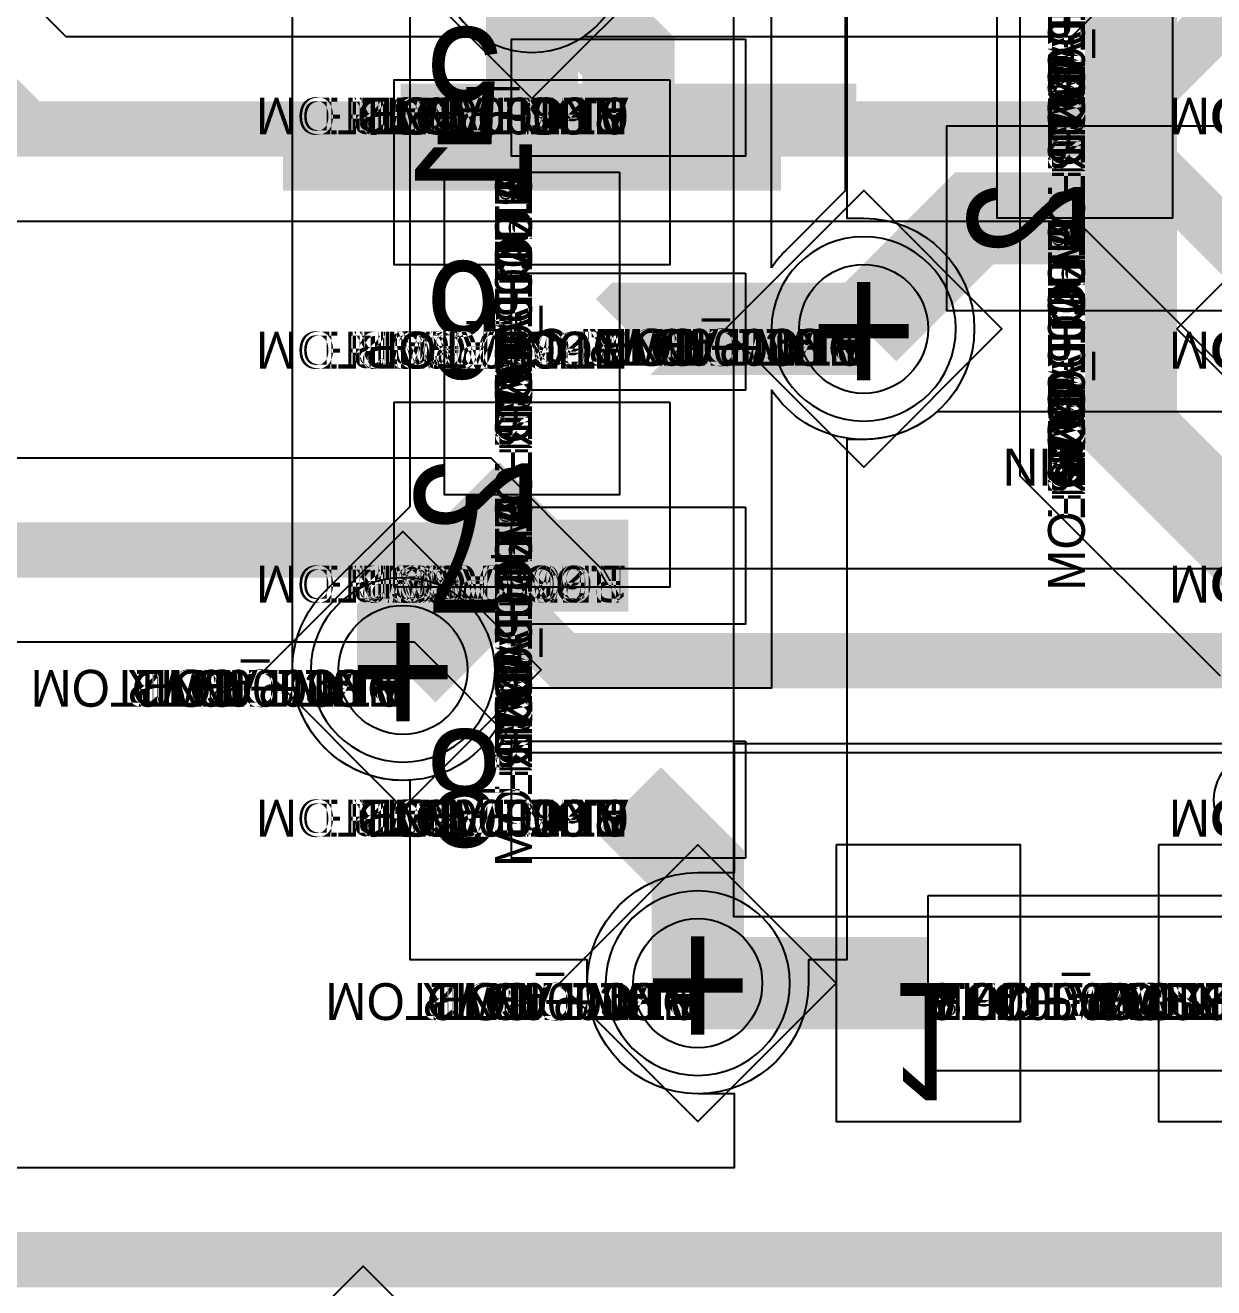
# Model space of a CAD drawing. Extents: x 0 to 323, y 0 to 320.
# Drawn here: x 50.66 to 57.11, y 171.6 to 178.45 of the extents above; entities that cross this region are included whole.
import ezdxf
from ezdxf.enums import TextEntityAlignment as Align

# ---------------------------------------------------------------- set-up
doc = ezdxf.new("R2010")
doc.units = 0
doc.header["$MEASUREMENT"] = 0
doc.layers.get('0').update_dxf_attribs({"linetype": 'CONTINUOUS'})
for name, color, linetype in [('CDN_FIGURES', 7, 'CONTINUOUS'), ('ETCH_BOTTOM', 7, 'CONTINUOUS'), ('ETCH_GND', 3, 'CONTINUOUS'), ('ETCH_INT1', 4, 'CONTINUOUS'), ('ETCH_INT2', 5, 'CONTINUOUS'), ('ETCH_PWR', 6, 'CONTINUOUS'), ('ETCH_TOP', 2, 'CONTINUOUS'), ('MANUFACTURING_NCLEGEND-1-6', 8, 'CONTINUOUS'), ('PACKAGE_GEOMETRY_ASSEMBLY_TOP', 11, 'CONTINUOUS'), ('PACKAGE_GEOMETRY_PIN_NUMBER', 9, 'CONTINUOUS')]:
    doc.layers.add(name, color=color, linetype=linetype)

# ---------------------------------------------------------------- blocks, each defined once
blk = doc.blocks.new('PAD_INFO')
for tag in ['SHAPE_TYPE', 'PAD_HEIGHT', 'PAD_LAYER', 'PAD_TYPE', 'PAD_WIDTH']:
    blk.add_attdef(tag, (0, 0), '', height=0.2)
at = {"flags": 2}
blk.add_attdef('CDN_TYPE', (0, 0), '', height=0.2, dxfattribs=at)
blk = doc.blocks.new('DRILL_INFO')
at = {"flags": 2}
blk.add_attdef('CDN_TYPE', (0, 0), '', height=0.2, dxfattribs=at)
for tag in ['FSHAPE', 'FCHAR', 'DRILL_HEIGHT', 'DIAMETER', 'PLATED', 'DRILL_WIDTH']:
    blk.add_attdef(tag, (0, 0), '', height=0.2)
blk = doc.blocks.new('VIA0700X0300')
at = {"layer": 'ETCH_BOTTOM'}
blk.add_circle((0, 0), 0.35, dxfattribs=at)
at = {"layer": 'ETCH_GND'}
blk.add_circle((0, 0), 0.35, dxfattribs=at)
at = {"layer": 'ETCH_INT1'}
blk.add_circle((0, 0), 0.35, dxfattribs=at)
at = {"layer": 'ETCH_INT2'}
blk.add_circle((0, 0), 0.35, dxfattribs=at)
at = {"layer": 'ETCH_PWR'}
blk.add_circle((0, 0), 0.35, dxfattribs=at)
at = {"layer": 'ETCH_TOP'}
blk.add_circle((0, 0), 0.35, dxfattribs=at)
ref = blk.add_blockref('PAD_INFO', (0, 0))
ref.add_attrib('PAD_LAYER', 'ETCH_TOP', (0, 0), dxfattribs={"height": 0.2})
ref.add_attrib('SHAPE_TYPE', 'NULL', (0, 0), dxfattribs={"height": 0.2})
ref.add_attrib('PAD_TYPE', 'ANTIPAD', (0, 0), dxfattribs={"height": 0.2})
ref.add_attrib('PAD_WIDTH', '0.000000', (0, 0), dxfattribs={"height": 0.2})
ref.add_attrib('PAD_HEIGHT', '0.000000', (0, 0), dxfattribs={"height": 0.2})
ref = blk.add_blockref('PAD_INFO', (0, 0))
ref.add_attrib('PAD_LAYER', 'ETCH_GND', (0, 0), dxfattribs={"height": 0.2})
ref.add_attrib('SHAPE_TYPE', 'NULL', (0, 0), dxfattribs={"height": 0.2})
ref.add_attrib('PAD_TYPE', 'ANTIPAD', (0, 0), dxfattribs={"height": 0.2})
ref.add_attrib('PAD_WIDTH', '0.000000', (0, 0), dxfattribs={"height": 0.2})
ref.add_attrib('PAD_HEIGHT', '0.000000', (0, 0), dxfattribs={"height": 0.2})
ref = blk.add_blockref('PAD_INFO', (0, 0))
ref.add_attrib('PAD_LAYER', 'ETCH_INT1', (0, 0), dxfattribs={"height": 0.2})
ref.add_attrib('SHAPE_TYPE', 'NULL', (0, 0), dxfattribs={"height": 0.2})
ref.add_attrib('PAD_TYPE', 'ANTIPAD', (0, 0), dxfattribs={"height": 0.2})
ref.add_attrib('PAD_WIDTH', '0.000000', (0, 0), dxfattribs={"height": 0.2})
ref.add_attrib('PAD_HEIGHT', '0.000000', (0, 0), dxfattribs={"height": 0.2})
ref = blk.add_blockref('PAD_INFO', (0, 0))
ref.add_attrib('PAD_LAYER', 'ETCH_INT2', (0, 0), dxfattribs={"height": 0.2})
ref.add_attrib('SHAPE_TYPE', 'NULL', (0, 0), dxfattribs={"height": 0.2})
ref.add_attrib('PAD_TYPE', 'ANTIPAD', (0, 0), dxfattribs={"height": 0.2})
ref.add_attrib('PAD_WIDTH', '0.000000', (0, 0), dxfattribs={"height": 0.2})
ref.add_attrib('PAD_HEIGHT', '0.000000', (0, 0), dxfattribs={"height": 0.2})
ref = blk.add_blockref('PAD_INFO', (0, 0))
ref.add_attrib('PAD_LAYER', 'ETCH_PWR', (0, 0), dxfattribs={"height": 0.2})
ref.add_attrib('SHAPE_TYPE', 'NULL', (0, 0), dxfattribs={"height": 0.2})
ref.add_attrib('PAD_TYPE', 'ANTIPAD', (0, 0), dxfattribs={"height": 0.2})
ref.add_attrib('PAD_WIDTH', '0.000000', (0, 0), dxfattribs={"height": 0.2})
ref.add_attrib('PAD_HEIGHT', '0.000000', (0, 0), dxfattribs={"height": 0.2})
ref = blk.add_blockref('PAD_INFO', (0, 0))
ref.add_attrib('PAD_LAYER', 'ETCH_BOTTOM', (0, 0), dxfattribs={"height": 0.2})
ref.add_attrib('SHAPE_TYPE', 'NULL', (0, 0), dxfattribs={"height": 0.2})
ref.add_attrib('PAD_TYPE', 'ANTIPAD', (0, 0), dxfattribs={"height": 0.2})
ref.add_attrib('PAD_WIDTH', '0.000000', (0, 0), dxfattribs={"height": 0.2})
ref.add_attrib('PAD_HEIGHT', '0.000000', (0, 0), dxfattribs={"height": 0.2})
ref = blk.add_blockref('PAD_INFO', (0, 0))
ref.add_attrib('PAD_LAYER', 'ETCH_TOP', (0, 0), dxfattribs={"height": 0.2})
ref.add_attrib('SHAPE_TYPE', 'NULL', (0, 0), dxfattribs={"height": 0.2})
ref.add_attrib('PAD_TYPE', 'THERMAL', (0, 0), dxfattribs={"height": 0.2})
ref.add_attrib('PAD_WIDTH', '0.000000', (0, 0), dxfattribs={"height": 0.2})
ref.add_attrib('PAD_HEIGHT', '0.000000', (0, 0), dxfattribs={"height": 0.2})
ref = blk.add_blockref('PAD_INFO', (0, 0))
ref.add_attrib('PAD_LAYER', 'ETCH_GND', (0, 0), dxfattribs={"height": 0.2})
ref.add_attrib('SHAPE_TYPE', 'NULL', (0, 0), dxfattribs={"height": 0.2})
ref.add_attrib('PAD_TYPE', 'THERMAL', (0, 0), dxfattribs={"height": 0.2})
ref.add_attrib('PAD_WIDTH', '0.000000', (0, 0), dxfattribs={"height": 0.2})
ref.add_attrib('PAD_HEIGHT', '0.000000', (0, 0), dxfattribs={"height": 0.2})
ref = blk.add_blockref('PAD_INFO', (0, 0))
ref.add_attrib('PAD_LAYER', 'ETCH_INT1', (0, 0), dxfattribs={"height": 0.2})
ref.add_attrib('SHAPE_TYPE', 'NULL', (0, 0), dxfattribs={"height": 0.2})
ref.add_attrib('PAD_TYPE', 'THERMAL', (0, 0), dxfattribs={"height": 0.2})
ref.add_attrib('PAD_WIDTH', '0.000000', (0, 0), dxfattribs={"height": 0.2})
ref.add_attrib('PAD_HEIGHT', '0.000000', (0, 0), dxfattribs={"height": 0.2})
ref = blk.add_blockref('PAD_INFO', (0, 0))
ref.add_attrib('PAD_LAYER', 'ETCH_INT2', (0, 0), dxfattribs={"height": 0.2})
ref.add_attrib('SHAPE_TYPE', 'NULL', (0, 0), dxfattribs={"height": 0.2})
ref.add_attrib('PAD_TYPE', 'THERMAL', (0, 0), dxfattribs={"height": 0.2})
ref.add_attrib('PAD_WIDTH', '0.000000', (0, 0), dxfattribs={"height": 0.2})
ref.add_attrib('PAD_HEIGHT', '0.000000', (0, 0), dxfattribs={"height": 0.2})
ref = blk.add_blockref('PAD_INFO', (0, 0))
ref.add_attrib('PAD_LAYER', 'ETCH_PWR', (0, 0), dxfattribs={"height": 0.2})
ref.add_attrib('SHAPE_TYPE', 'NULL', (0, 0), dxfattribs={"height": 0.2})
ref.add_attrib('PAD_TYPE', 'THERMAL', (0, 0), dxfattribs={"height": 0.2})
ref.add_attrib('PAD_WIDTH', '0.000000', (0, 0), dxfattribs={"height": 0.2})
ref.add_attrib('PAD_HEIGHT', '0.000000', (0, 0), dxfattribs={"height": 0.2})
ref = blk.add_blockref('PAD_INFO', (0, 0))
ref.add_attrib('PAD_LAYER', 'ETCH_BOTTOM', (0, 0), dxfattribs={"height": 0.2})
ref.add_attrib('SHAPE_TYPE', 'NULL', (0, 0), dxfattribs={"height": 0.2})
ref.add_attrib('PAD_TYPE', 'THERMAL', (0, 0), dxfattribs={"height": 0.2})
ref.add_attrib('PAD_WIDTH', '0.000000', (0, 0), dxfattribs={"height": 0.2})
ref.add_attrib('PAD_HEIGHT', '0.000000', (0, 0), dxfattribs={"height": 0.2})
ref = blk.add_blockref('PAD_INFO', (0, 0))
ref.add_attrib('PAD_LAYER', 'ETCH_TOP', (0, 0), dxfattribs={"height": 0.2})
ref.add_attrib('SHAPE_TYPE', 'CIRCLE', (0, 0), dxfattribs={"height": 0.2})
ref.add_attrib('PAD_TYPE', 'REGULAR', (0, 0), dxfattribs={"height": 0.2})
ref.add_attrib('PAD_WIDTH', '0.700000', (0, 0), dxfattribs={"height": 0.2})
ref.add_attrib('PAD_HEIGHT', '0.700000', (0, 0), dxfattribs={"height": 0.2})
ref = blk.add_blockref('PAD_INFO', (0, 0))
ref.add_attrib('PAD_LAYER', 'ETCH_GND', (0, 0), dxfattribs={"height": 0.2})
ref.add_attrib('SHAPE_TYPE', 'CIRCLE', (0, 0), dxfattribs={"height": 0.2})
ref.add_attrib('PAD_TYPE', 'REGULAR', (0, 0), dxfattribs={"height": 0.2})
ref.add_attrib('PAD_WIDTH', '0.700000', (0, 0), dxfattribs={"height": 0.2})
ref.add_attrib('PAD_HEIGHT', '0.700000', (0, 0), dxfattribs={"height": 0.2})
ref = blk.add_blockref('PAD_INFO', (0, 0))
ref.add_attrib('PAD_LAYER', 'ETCH_INT1', (0, 0), dxfattribs={"height": 0.2})
ref.add_attrib('SHAPE_TYPE', 'CIRCLE', (0, 0), dxfattribs={"height": 0.2})
ref.add_attrib('PAD_TYPE', 'REGULAR', (0, 0), dxfattribs={"height": 0.2})
ref.add_attrib('PAD_WIDTH', '0.700000', (0, 0), dxfattribs={"height": 0.2})
ref.add_attrib('PAD_HEIGHT', '0.700000', (0, 0), dxfattribs={"height": 0.2})
ref = blk.add_blockref('PAD_INFO', (0, 0))
ref.add_attrib('PAD_LAYER', 'ETCH_INT2', (0, 0), dxfattribs={"height": 0.2})
ref.add_attrib('SHAPE_TYPE', 'CIRCLE', (0, 0), dxfattribs={"height": 0.2})
ref.add_attrib('PAD_TYPE', 'REGULAR', (0, 0), dxfattribs={"height": 0.2})
ref.add_attrib('PAD_WIDTH', '0.700000', (0, 0), dxfattribs={"height": 0.2})
ref.add_attrib('PAD_HEIGHT', '0.700000', (0, 0), dxfattribs={"height": 0.2})
ref = blk.add_blockref('PAD_INFO', (0, 0))
ref.add_attrib('PAD_LAYER', 'ETCH_PWR', (0, 0), dxfattribs={"height": 0.2})
ref.add_attrib('SHAPE_TYPE', 'CIRCLE', (0, 0), dxfattribs={"height": 0.2})
ref.add_attrib('PAD_TYPE', 'REGULAR', (0, 0), dxfattribs={"height": 0.2})
ref.add_attrib('PAD_WIDTH', '0.700000', (0, 0), dxfattribs={"height": 0.2})
ref.add_attrib('PAD_HEIGHT', '0.700000', (0, 0), dxfattribs={"height": 0.2})
ref = blk.add_blockref('PAD_INFO', (0, 0))
ref.add_attrib('PAD_LAYER', 'ETCH_BOTTOM', (0, 0), dxfattribs={"height": 0.2})
ref.add_attrib('SHAPE_TYPE', 'CIRCLE', (0, 0), dxfattribs={"height": 0.2})
ref.add_attrib('PAD_TYPE', 'REGULAR', (0, 0), dxfattribs={"height": 0.2})
ref.add_attrib('PAD_WIDTH', '0.700000', (0, 0), dxfattribs={"height": 0.2})
ref.add_attrib('PAD_HEIGHT', '0.700000', (0, 0), dxfattribs={"height": 0.2})
ref = blk.add_blockref('DRILL_INFO', (0, 0))
ref.add_attrib('DIAMETER', '0.300000', (0, 0), dxfattribs={"height": 0.2})
ref.add_attrib('PLATED', 'PLATED', (0, 0), dxfattribs={"height": 0.2})
ref.add_attrib('FSHAPE', 'DIAMOND', (0, 0), dxfattribs={"height": 0.2})
ref.add_attrib('FCHAR', '+', (0, 0), dxfattribs={"height": 0.2})
ref.add_attrib('DRILL_WIDTH', '1.500000', (0, 0), dxfattribs={"height": 0.2})
ref.add_attrib('DRILL_HEIGHT', '1.500000', (0, 0), dxfattribs={"height": 0.2})
for tag in ['CDN_TYPE', 'PIN']:
    blk.add_attdef(tag, (0, 0), '', height=0.2)
at = {"flags": 2}
for tag in ['PSTKNAME', 'BBV']:
    blk.add_attdef(tag, (0, 0), '', height=0.2, dxfattribs=at)
blk = doc.blocks.new('FIGURE_DIAMOND')
at = {"layer": 'CDN_FIGURES'}
blk.add_lwpolyline([(-0.5, 0), (0, 0.5), (0.5, 0), (0, -0.5)], close=True, dxfattribs=at)
blk = doc.blocks.new('SMD50_25')
at = {"layer": 'ETCH_TOP'}
blk.add_lwpolyline([(-0.635, -0.3175), (-0.635, 0.3175), (0.635, 0.3175), (0.635, -0.3175)], close=True, dxfattribs=at)
ref = blk.add_blockref('PAD_INFO', (0, 0))
ref.add_attrib('PAD_LAYER', 'ETCH_TOP', (0, 0), dxfattribs={"height": 0.2})
ref.add_attrib('SHAPE_TYPE', 'NULL', (0, 0), dxfattribs={"height": 0.2})
ref.add_attrib('PAD_TYPE', 'ANTIPAD', (0, 0), dxfattribs={"height": 0.2})
ref.add_attrib('PAD_WIDTH', '0.000000', (0, 0), dxfattribs={"height": 0.2})
ref.add_attrib('PAD_HEIGHT', '0.000000', (0, 0), dxfattribs={"height": 0.2})
ref = blk.add_blockref('PAD_INFO', (0, 0))
ref.add_attrib('PAD_LAYER', 'ETCH_GND', (0, 0), dxfattribs={"height": 0.2})
ref.add_attrib('SHAPE_TYPE', 'NULL', (0, 0), dxfattribs={"height": 0.2})
ref.add_attrib('PAD_TYPE', 'ANTIPAD', (0, 0), dxfattribs={"height": 0.2})
ref.add_attrib('PAD_WIDTH', '0.000000', (0, 0), dxfattribs={"height": 0.2})
ref.add_attrib('PAD_HEIGHT', '0.000000', (0, 0), dxfattribs={"height": 0.2})
ref = blk.add_blockref('PAD_INFO', (0, 0))
ref.add_attrib('PAD_LAYER', 'ETCH_INT1', (0, 0), dxfattribs={"height": 0.2})
ref.add_attrib('SHAPE_TYPE', 'NULL', (0, 0), dxfattribs={"height": 0.2})
ref.add_attrib('PAD_TYPE', 'ANTIPAD', (0, 0), dxfattribs={"height": 0.2})
ref.add_attrib('PAD_WIDTH', '0.000000', (0, 0), dxfattribs={"height": 0.2})
ref.add_attrib('PAD_HEIGHT', '0.000000', (0, 0), dxfattribs={"height": 0.2})
ref = blk.add_blockref('PAD_INFO', (0, 0))
ref.add_attrib('PAD_LAYER', 'ETCH_INT2', (0, 0), dxfattribs={"height": 0.2})
ref.add_attrib('SHAPE_TYPE', 'NULL', (0, 0), dxfattribs={"height": 0.2})
ref.add_attrib('PAD_TYPE', 'ANTIPAD', (0, 0), dxfattribs={"height": 0.2})
ref.add_attrib('PAD_WIDTH', '0.000000', (0, 0), dxfattribs={"height": 0.2})
ref.add_attrib('PAD_HEIGHT', '0.000000', (0, 0), dxfattribs={"height": 0.2})
ref = blk.add_blockref('PAD_INFO', (0, 0))
ref.add_attrib('PAD_LAYER', 'ETCH_PWR', (0, 0), dxfattribs={"height": 0.2})
ref.add_attrib('SHAPE_TYPE', 'NULL', (0, 0), dxfattribs={"height": 0.2})
ref.add_attrib('PAD_TYPE', 'ANTIPAD', (0, 0), dxfattribs={"height": 0.2})
ref.add_attrib('PAD_WIDTH', '0.000000', (0, 0), dxfattribs={"height": 0.2})
ref.add_attrib('PAD_HEIGHT', '0.000000', (0, 0), dxfattribs={"height": 0.2})
ref = blk.add_blockref('PAD_INFO', (0, 0))
ref.add_attrib('PAD_LAYER', 'ETCH_BOTTOM', (0, 0), dxfattribs={"height": 0.2})
ref.add_attrib('SHAPE_TYPE', 'NULL', (0, 0), dxfattribs={"height": 0.2})
ref.add_attrib('PAD_TYPE', 'ANTIPAD', (0, 0), dxfattribs={"height": 0.2})
ref.add_attrib('PAD_WIDTH', '0.000000', (0, 0), dxfattribs={"height": 0.2})
ref.add_attrib('PAD_HEIGHT', '0.000000', (0, 0), dxfattribs={"height": 0.2})
ref = blk.add_blockref('PAD_INFO', (0, 0))
ref.add_attrib('PAD_LAYER', 'ETCH_TOP', (0, 0), dxfattribs={"height": 0.2})
ref.add_attrib('SHAPE_TYPE', 'NULL', (0, 0), dxfattribs={"height": 0.2})
ref.add_attrib('PAD_TYPE', 'THERMAL', (0, 0), dxfattribs={"height": 0.2})
ref.add_attrib('PAD_WIDTH', '0.000000', (0, 0), dxfattribs={"height": 0.2})
ref.add_attrib('PAD_HEIGHT', '0.000000', (0, 0), dxfattribs={"height": 0.2})
ref = blk.add_blockref('PAD_INFO', (0, 0))
ref.add_attrib('PAD_LAYER', 'ETCH_GND', (0, 0), dxfattribs={"height": 0.2})
ref.add_attrib('SHAPE_TYPE', 'NULL', (0, 0), dxfattribs={"height": 0.2})
ref.add_attrib('PAD_TYPE', 'THERMAL', (0, 0), dxfattribs={"height": 0.2})
ref.add_attrib('PAD_WIDTH', '0.000000', (0, 0), dxfattribs={"height": 0.2})
ref.add_attrib('PAD_HEIGHT', '0.000000', (0, 0), dxfattribs={"height": 0.2})
ref = blk.add_blockref('PAD_INFO', (0, 0))
ref.add_attrib('PAD_LAYER', 'ETCH_INT1', (0, 0), dxfattribs={"height": 0.2})
ref.add_attrib('SHAPE_TYPE', 'NULL', (0, 0), dxfattribs={"height": 0.2})
ref.add_attrib('PAD_TYPE', 'THERMAL', (0, 0), dxfattribs={"height": 0.2})
ref.add_attrib('PAD_WIDTH', '0.000000', (0, 0), dxfattribs={"height": 0.2})
ref.add_attrib('PAD_HEIGHT', '0.000000', (0, 0), dxfattribs={"height": 0.2})
ref = blk.add_blockref('PAD_INFO', (0, 0))
ref.add_attrib('PAD_LAYER', 'ETCH_INT2', (0, 0), dxfattribs={"height": 0.2})
ref.add_attrib('SHAPE_TYPE', 'NULL', (0, 0), dxfattribs={"height": 0.2})
ref.add_attrib('PAD_TYPE', 'THERMAL', (0, 0), dxfattribs={"height": 0.2})
ref.add_attrib('PAD_WIDTH', '0.000000', (0, 0), dxfattribs={"height": 0.2})
ref.add_attrib('PAD_HEIGHT', '0.000000', (0, 0), dxfattribs={"height": 0.2})
ref = blk.add_blockref('PAD_INFO', (0, 0))
ref.add_attrib('PAD_LAYER', 'ETCH_PWR', (0, 0), dxfattribs={"height": 0.2})
ref.add_attrib('SHAPE_TYPE', 'NULL', (0, 0), dxfattribs={"height": 0.2})
ref.add_attrib('PAD_TYPE', 'THERMAL', (0, 0), dxfattribs={"height": 0.2})
ref.add_attrib('PAD_WIDTH', '0.000000', (0, 0), dxfattribs={"height": 0.2})
ref.add_attrib('PAD_HEIGHT', '0.000000', (0, 0), dxfattribs={"height": 0.2})
ref = blk.add_blockref('PAD_INFO', (0, 0))
ref.add_attrib('PAD_LAYER', 'ETCH_BOTTOM', (0, 0), dxfattribs={"height": 0.2})
ref.add_attrib('SHAPE_TYPE', 'NULL', (0, 0), dxfattribs={"height": 0.2})
ref.add_attrib('PAD_TYPE', 'THERMAL', (0, 0), dxfattribs={"height": 0.2})
ref.add_attrib('PAD_WIDTH', '0.000000', (0, 0), dxfattribs={"height": 0.2})
ref.add_attrib('PAD_HEIGHT', '0.000000', (0, 0), dxfattribs={"height": 0.2})
ref = blk.add_blockref('PAD_INFO', (0, 0))
ref.add_attrib('PAD_LAYER', 'ETCH_TOP', (0, 0), dxfattribs={"height": 0.2})
ref.add_attrib('SHAPE_TYPE', 'RECTANGLE', (0, 0), dxfattribs={"height": 0.2})
ref.add_attrib('PAD_TYPE', 'REGULAR', (0, 0), dxfattribs={"height": 0.2})
ref.add_attrib('PAD_WIDTH', '1.270000', (0, 0), dxfattribs={"height": 0.2})
ref.add_attrib('PAD_HEIGHT', '0.635000', (0, 0), dxfattribs={"height": 0.2})
ref = blk.add_blockref('PAD_INFO', (0, 0))
ref.add_attrib('PAD_LAYER', 'ETCH_GND', (0, 0), dxfattribs={"height": 0.2})
ref.add_attrib('SHAPE_TYPE', 'NULL', (0, 0), dxfattribs={"height": 0.2})
ref.add_attrib('PAD_TYPE', 'REGULAR', (0, 0), dxfattribs={"height": 0.2})
ref.add_attrib('PAD_WIDTH', '0.000000', (0, 0), dxfattribs={"height": 0.2})
ref.add_attrib('PAD_HEIGHT', '0.000000', (0, 0), dxfattribs={"height": 0.2})
ref = blk.add_blockref('PAD_INFO', (0, 0))
ref.add_attrib('PAD_LAYER', 'ETCH_INT1', (0, 0), dxfattribs={"height": 0.2})
ref.add_attrib('SHAPE_TYPE', 'NULL', (0, 0), dxfattribs={"height": 0.2})
ref.add_attrib('PAD_TYPE', 'REGULAR', (0, 0), dxfattribs={"height": 0.2})
ref.add_attrib('PAD_WIDTH', '0.000000', (0, 0), dxfattribs={"height": 0.2})
ref.add_attrib('PAD_HEIGHT', '0.000000', (0, 0), dxfattribs={"height": 0.2})
ref = blk.add_blockref('PAD_INFO', (0, 0))
ref.add_attrib('PAD_LAYER', 'ETCH_INT2', (0, 0), dxfattribs={"height": 0.2})
ref.add_attrib('SHAPE_TYPE', 'NULL', (0, 0), dxfattribs={"height": 0.2})
ref.add_attrib('PAD_TYPE', 'REGULAR', (0, 0), dxfattribs={"height": 0.2})
ref.add_attrib('PAD_WIDTH', '0.000000', (0, 0), dxfattribs={"height": 0.2})
ref.add_attrib('PAD_HEIGHT', '0.000000', (0, 0), dxfattribs={"height": 0.2})
ref = blk.add_blockref('PAD_INFO', (0, 0))
ref.add_attrib('PAD_LAYER', 'ETCH_PWR', (0, 0), dxfattribs={"height": 0.2})
ref.add_attrib('SHAPE_TYPE', 'NULL', (0, 0), dxfattribs={"height": 0.2})
ref.add_attrib('PAD_TYPE', 'REGULAR', (0, 0), dxfattribs={"height": 0.2})
ref.add_attrib('PAD_WIDTH', '0.000000', (0, 0), dxfattribs={"height": 0.2})
ref.add_attrib('PAD_HEIGHT', '0.000000', (0, 0), dxfattribs={"height": 0.2})
ref = blk.add_blockref('PAD_INFO', (0, 0))
ref.add_attrib('PAD_LAYER', 'ETCH_BOTTOM', (0, 0), dxfattribs={"height": 0.2})
ref.add_attrib('SHAPE_TYPE', 'NULL', (0, 0), dxfattribs={"height": 0.2})
ref.add_attrib('PAD_TYPE', 'REGULAR', (0, 0), dxfattribs={"height": 0.2})
ref.add_attrib('PAD_WIDTH', '0.000000', (0, 0), dxfattribs={"height": 0.2})
ref.add_attrib('PAD_HEIGHT', '0.000000', (0, 0), dxfattribs={"height": 0.2})
ref = blk.add_blockref('DRILL_INFO', (0, 0))
ref.add_attrib('DIAMETER', '0.000000', (0, 0), dxfattribs={"height": 0.2})
ref.add_attrib('PLATED', 'NON_PLATED', (0, 0), dxfattribs={"height": 0.2})
ref.add_attrib('FSHAPE', 'NULL', (0, 0), dxfattribs={"height": 0.2})
ref.add_attrib('DRILL_WIDTH', '0.000000', (0, 0), dxfattribs={"height": 0.2})
ref.add_attrib('DRILL_HEIGHT', '0.000000', (0, 0), dxfattribs={"height": 0.2})
for tag in ['CDN_TYPE', 'PIN']:
    blk.add_attdef(tag, (0, 0), '', height=0.2)
at = {"flags": 2}
for tag in ['PSTKNAME', 'BBV']:
    blk.add_attdef(tag, (0, 0), '', height=0.2, dxfattribs=at)
blk = doc.blocks.new('SOIC8')
at = {"layer": 'PACKAGE_GEOMETRY_ASSEMBLY_TOP'}
blk.add_lwpolyline([(-1.905, -2.54), (-1.905, 2.54), (1.905, 2.54), (1.905, -2.54)], close=True, dxfattribs=at)
blk.add_lwpolyline([(-0.6985, 1.905, 1), (-1.2065, 1.905, 1)], format="xyb", close=True, dxfattribs=at)
at = {"layer": 'ETCH_TOP'}
ref = blk.add_blockref('SMD50_25', (-2.4765, 1.905), dxfattribs=at)
ref.add_attrib('CDN_TYPE', 'PIN', (0, 0), dxfattribs={"height": 0.2})
ref.add_attrib('PIN', '1', (0, 0), dxfattribs={"height": 0.2})
ref = blk.add_blockref('SMD50_25', (2.4765, 1.905), dxfattribs=at)
ref.add_attrib('CDN_TYPE', 'PIN', (0, 0), dxfattribs={"height": 0.2})
ref.add_attrib('PIN', '8', (0, 0), dxfattribs={"height": 0.2})
ref = blk.add_blockref('SMD50_25', (-2.4765, 0.635), dxfattribs=at)
ref.add_attrib('CDN_TYPE', 'PIN', (0, 0), dxfattribs={"height": 0.2})
ref.add_attrib('PIN', '2', (0, 0), dxfattribs={"height": 0.2})
ref = blk.add_blockref('SMD50_25', (2.4765, 0.635), dxfattribs=at)
ref.add_attrib('CDN_TYPE', 'PIN', (0, 0), dxfattribs={"height": 0.2})
ref.add_attrib('PIN', '7', (0, 0), dxfattribs={"height": 0.2})
ref = blk.add_blockref('SMD50_25', (-2.4765, -0.635), dxfattribs=at)
ref.add_attrib('CDN_TYPE', 'PIN', (0, 0), dxfattribs={"height": 0.2})
ref.add_attrib('PIN', '3', (0, 0), dxfattribs={"height": 0.2})
ref = blk.add_blockref('SMD50_25', (-2.4765, -1.905), dxfattribs=at)
ref.add_attrib('CDN_TYPE', 'PIN', (0, 0), dxfattribs={"height": 0.2})
ref.add_attrib('PIN', '4', (0, 0), dxfattribs={"height": 0.2})
ref = blk.add_blockref('SMD50_25', (2.4765, -1.905), dxfattribs=at)
ref.add_attrib('CDN_TYPE', 'PIN', (0, 0), dxfattribs={"height": 0.2})
ref.add_attrib('PIN', '5', (0, 0), dxfattribs={"height": 0.2})
ref = blk.add_blockref('SMD50_25', (2.4765, -0.635), dxfattribs=at)
ref.add_attrib('CDN_TYPE', 'PIN', (0, 0), dxfattribs={"height": 0.2})
ref.add_attrib('PIN', '6', (0, 0), dxfattribs={"height": 0.2})
at = {"flags": 2}
for tag in ['SYMBOL_TYPE', 'CDN_TYPE', 'REFDES']:
    blk.add_attdef(tag, (0, 0), '', height=0.2, dxfattribs=at)
blk = doc.blocks.new('RC1000X1500TS')
at = {"layer": 'ETCH_TOP'}
blk.add_lwpolyline([(-0.5, -0.75), (-0.5, 0.75), (0.5, 0.75), (0.5, -0.75)], close=True, dxfattribs=at)
ref = blk.add_blockref('PAD_INFO', (0, 0))
ref.add_attrib('PAD_LAYER', 'ETCH_TOP', (0, 0), dxfattribs={"height": 0.2})
ref.add_attrib('SHAPE_TYPE', 'NULL', (0, 0), dxfattribs={"height": 0.2})
ref.add_attrib('PAD_TYPE', 'ANTIPAD', (0, 0), dxfattribs={"height": 0.2})
ref.add_attrib('PAD_WIDTH', '0.000000', (0, 0), dxfattribs={"height": 0.2})
ref.add_attrib('PAD_HEIGHT', '0.000000', (0, 0), dxfattribs={"height": 0.2})
ref = blk.add_blockref('PAD_INFO', (0, 0))
ref.add_attrib('PAD_LAYER', 'ETCH_GND', (0, 0), dxfattribs={"height": 0.2})
ref.add_attrib('SHAPE_TYPE', 'NULL', (0, 0), dxfattribs={"height": 0.2})
ref.add_attrib('PAD_TYPE', 'ANTIPAD', (0, 0), dxfattribs={"height": 0.2})
ref.add_attrib('PAD_WIDTH', '0.000000', (0, 0), dxfattribs={"height": 0.2})
ref.add_attrib('PAD_HEIGHT', '0.000000', (0, 0), dxfattribs={"height": 0.2})
ref = blk.add_blockref('PAD_INFO', (0, 0))
ref.add_attrib('PAD_LAYER', 'ETCH_INT1', (0, 0), dxfattribs={"height": 0.2})
ref.add_attrib('SHAPE_TYPE', 'NULL', (0, 0), dxfattribs={"height": 0.2})
ref.add_attrib('PAD_TYPE', 'ANTIPAD', (0, 0), dxfattribs={"height": 0.2})
ref.add_attrib('PAD_WIDTH', '0.000000', (0, 0), dxfattribs={"height": 0.2})
ref.add_attrib('PAD_HEIGHT', '0.000000', (0, 0), dxfattribs={"height": 0.2})
ref = blk.add_blockref('PAD_INFO', (0, 0))
ref.add_attrib('PAD_LAYER', 'ETCH_INT2', (0, 0), dxfattribs={"height": 0.2})
ref.add_attrib('SHAPE_TYPE', 'NULL', (0, 0), dxfattribs={"height": 0.2})
ref.add_attrib('PAD_TYPE', 'ANTIPAD', (0, 0), dxfattribs={"height": 0.2})
ref.add_attrib('PAD_WIDTH', '0.000000', (0, 0), dxfattribs={"height": 0.2})
ref.add_attrib('PAD_HEIGHT', '0.000000', (0, 0), dxfattribs={"height": 0.2})
ref = blk.add_blockref('PAD_INFO', (0, 0))
ref.add_attrib('PAD_LAYER', 'ETCH_PWR', (0, 0), dxfattribs={"height": 0.2})
ref.add_attrib('SHAPE_TYPE', 'NULL', (0, 0), dxfattribs={"height": 0.2})
ref.add_attrib('PAD_TYPE', 'ANTIPAD', (0, 0), dxfattribs={"height": 0.2})
ref.add_attrib('PAD_WIDTH', '0.000000', (0, 0), dxfattribs={"height": 0.2})
ref.add_attrib('PAD_HEIGHT', '0.000000', (0, 0), dxfattribs={"height": 0.2})
ref = blk.add_blockref('PAD_INFO', (0, 0))
ref.add_attrib('PAD_LAYER', 'ETCH_BOTTOM', (0, 0), dxfattribs={"height": 0.2})
ref.add_attrib('SHAPE_TYPE', 'NULL', (0, 0), dxfattribs={"height": 0.2})
ref.add_attrib('PAD_TYPE', 'ANTIPAD', (0, 0), dxfattribs={"height": 0.2})
ref.add_attrib('PAD_WIDTH', '0.000000', (0, 0), dxfattribs={"height": 0.2})
ref.add_attrib('PAD_HEIGHT', '0.000000', (0, 0), dxfattribs={"height": 0.2})
ref = blk.add_blockref('PAD_INFO', (0, 0))
ref.add_attrib('PAD_LAYER', 'ETCH_TOP', (0, 0), dxfattribs={"height": 0.2})
ref.add_attrib('SHAPE_TYPE', 'NULL', (0, 0), dxfattribs={"height": 0.2})
ref.add_attrib('PAD_TYPE', 'THERMAL', (0, 0), dxfattribs={"height": 0.2})
ref.add_attrib('PAD_WIDTH', '0.000000', (0, 0), dxfattribs={"height": 0.2})
ref.add_attrib('PAD_HEIGHT', '0.000000', (0, 0), dxfattribs={"height": 0.2})
ref = blk.add_blockref('PAD_INFO', (0, 0))
ref.add_attrib('PAD_LAYER', 'ETCH_GND', (0, 0), dxfattribs={"height": 0.2})
ref.add_attrib('SHAPE_TYPE', 'NULL', (0, 0), dxfattribs={"height": 0.2})
ref.add_attrib('PAD_TYPE', 'THERMAL', (0, 0), dxfattribs={"height": 0.2})
ref.add_attrib('PAD_WIDTH', '0.000000', (0, 0), dxfattribs={"height": 0.2})
ref.add_attrib('PAD_HEIGHT', '0.000000', (0, 0), dxfattribs={"height": 0.2})
ref = blk.add_blockref('PAD_INFO', (0, 0))
ref.add_attrib('PAD_LAYER', 'ETCH_INT1', (0, 0), dxfattribs={"height": 0.2})
ref.add_attrib('SHAPE_TYPE', 'NULL', (0, 0), dxfattribs={"height": 0.2})
ref.add_attrib('PAD_TYPE', 'THERMAL', (0, 0), dxfattribs={"height": 0.2})
ref.add_attrib('PAD_WIDTH', '0.000000', (0, 0), dxfattribs={"height": 0.2})
ref.add_attrib('PAD_HEIGHT', '0.000000', (0, 0), dxfattribs={"height": 0.2})
ref = blk.add_blockref('PAD_INFO', (0, 0))
ref.add_attrib('PAD_LAYER', 'ETCH_INT2', (0, 0), dxfattribs={"height": 0.2})
ref.add_attrib('SHAPE_TYPE', 'NULL', (0, 0), dxfattribs={"height": 0.2})
ref.add_attrib('PAD_TYPE', 'THERMAL', (0, 0), dxfattribs={"height": 0.2})
ref.add_attrib('PAD_WIDTH', '0.000000', (0, 0), dxfattribs={"height": 0.2})
ref.add_attrib('PAD_HEIGHT', '0.000000', (0, 0), dxfattribs={"height": 0.2})
ref = blk.add_blockref('PAD_INFO', (0, 0))
ref.add_attrib('PAD_LAYER', 'ETCH_PWR', (0, 0), dxfattribs={"height": 0.2})
ref.add_attrib('SHAPE_TYPE', 'NULL', (0, 0), dxfattribs={"height": 0.2})
ref.add_attrib('PAD_TYPE', 'THERMAL', (0, 0), dxfattribs={"height": 0.2})
ref.add_attrib('PAD_WIDTH', '0.000000', (0, 0), dxfattribs={"height": 0.2})
ref.add_attrib('PAD_HEIGHT', '0.000000', (0, 0), dxfattribs={"height": 0.2})
ref = blk.add_blockref('PAD_INFO', (0, 0))
ref.add_attrib('PAD_LAYER', 'ETCH_BOTTOM', (0, 0), dxfattribs={"height": 0.2})
ref.add_attrib('SHAPE_TYPE', 'NULL', (0, 0), dxfattribs={"height": 0.2})
ref.add_attrib('PAD_TYPE', 'THERMAL', (0, 0), dxfattribs={"height": 0.2})
ref.add_attrib('PAD_WIDTH', '0.000000', (0, 0), dxfattribs={"height": 0.2})
ref.add_attrib('PAD_HEIGHT', '0.000000', (0, 0), dxfattribs={"height": 0.2})
ref = blk.add_blockref('PAD_INFO', (0, 0))
ref.add_attrib('PAD_LAYER', 'ETCH_GND', (0, 0), dxfattribs={"height": 0.2})
ref.add_attrib('SHAPE_TYPE', 'NULL', (0, 0), dxfattribs={"height": 0.2})
ref.add_attrib('PAD_TYPE', 'REGULAR', (0, 0), dxfattribs={"height": 0.2})
ref.add_attrib('PAD_WIDTH', '0.000000', (0, 0), dxfattribs={"height": 0.2})
ref.add_attrib('PAD_HEIGHT', '0.000000', (0, 0), dxfattribs={"height": 0.2})
ref = blk.add_blockref('PAD_INFO', (0, 0))
ref.add_attrib('PAD_LAYER', 'ETCH_INT1', (0, 0), dxfattribs={"height": 0.2})
ref.add_attrib('SHAPE_TYPE', 'NULL', (0, 0), dxfattribs={"height": 0.2})
ref.add_attrib('PAD_TYPE', 'REGULAR', (0, 0), dxfattribs={"height": 0.2})
ref.add_attrib('PAD_WIDTH', '0.000000', (0, 0), dxfattribs={"height": 0.2})
ref.add_attrib('PAD_HEIGHT', '0.000000', (0, 0), dxfattribs={"height": 0.2})
ref = blk.add_blockref('PAD_INFO', (0, 0))
ref.add_attrib('PAD_LAYER', 'ETCH_INT2', (0, 0), dxfattribs={"height": 0.2})
ref.add_attrib('SHAPE_TYPE', 'NULL', (0, 0), dxfattribs={"height": 0.2})
ref.add_attrib('PAD_TYPE', 'REGULAR', (0, 0), dxfattribs={"height": 0.2})
ref.add_attrib('PAD_WIDTH', '0.000000', (0, 0), dxfattribs={"height": 0.2})
ref.add_attrib('PAD_HEIGHT', '0.000000', (0, 0), dxfattribs={"height": 0.2})
ref = blk.add_blockref('PAD_INFO', (0, 0))
ref.add_attrib('PAD_LAYER', 'ETCH_PWR', (0, 0), dxfattribs={"height": 0.2})
ref.add_attrib('SHAPE_TYPE', 'NULL', (0, 0), dxfattribs={"height": 0.2})
ref.add_attrib('PAD_TYPE', 'REGULAR', (0, 0), dxfattribs={"height": 0.2})
ref.add_attrib('PAD_WIDTH', '0.000000', (0, 0), dxfattribs={"height": 0.2})
ref.add_attrib('PAD_HEIGHT', '0.000000', (0, 0), dxfattribs={"height": 0.2})
ref = blk.add_blockref('PAD_INFO', (0, 0))
ref.add_attrib('PAD_LAYER', 'ETCH_BOTTOM', (0, 0), dxfattribs={"height": 0.2})
ref.add_attrib('SHAPE_TYPE', 'NULL', (0, 0), dxfattribs={"height": 0.2})
ref.add_attrib('PAD_TYPE', 'REGULAR', (0, 0), dxfattribs={"height": 0.2})
ref.add_attrib('PAD_WIDTH', '0.000000', (0, 0), dxfattribs={"height": 0.2})
ref.add_attrib('PAD_HEIGHT', '0.000000', (0, 0), dxfattribs={"height": 0.2})
ref = blk.add_blockref('DRILL_INFO', (0, 0))
ref.add_attrib('DIAMETER', '0.000000', (0, 0), dxfattribs={"height": 0.2})
ref.add_attrib('PLATED', 'PLATED', (0, 0), dxfattribs={"height": 0.2})
ref.add_attrib('FSHAPE', 'NULL', (0, 0), dxfattribs={"height": 0.2})
ref.add_attrib('DRILL_WIDTH', '0.000000', (0, 0), dxfattribs={"height": 0.2})
ref.add_attrib('DRILL_HEIGHT', '0.000000', (0, 0), dxfattribs={"height": 0.2})
ref = blk.add_blockref('PAD_INFO', (0, 0))
ref.add_attrib('PAD_LAYER', 'ETCH_TOP', (0, 0), dxfattribs={"height": 0.2})
ref.add_attrib('SHAPE_TYPE', 'RECTANGLE', (0, 0), dxfattribs={"height": 0.2})
ref.add_attrib('PAD_TYPE', 'REGULAR', (0, 0), dxfattribs={"height": 0.2})
ref.add_attrib('PAD_WIDTH', '1.000000', (0, 0), dxfattribs={"height": 0.2})
ref.add_attrib('PAD_HEIGHT', '1.500000', (0, 0), dxfattribs={"height": 0.2})
for tag in ['CDN_TYPE', 'PIN']:
    blk.add_attdef(tag, (0, 0), '', height=0.2)
at = {"flags": 2}
for tag in ['PSTKNAME', 'BBV']:
    blk.add_attdef(tag, (0, 0), '', height=0.2, dxfattribs=at)
blk = doc.blocks.new('F56')
at = {"layer": 'PACKAGE_GEOMETRY_ASSEMBLY_TOP'}
blk.add_lwpolyline([(0, -0.475), (1.75, -0.475), (1.75, 0.475), (0, 0.475)], close=True, dxfattribs=at)
at = {"layer": 'ETCH_TOP'}
ref = blk.add_blockref('RC1000X1500TS', (0, 0), dxfattribs=at)
ref.add_attrib('CDN_TYPE', 'PIN', (0, 0), dxfattribs={"height": 0.2})
ref.add_attrib('PIN', '1', (0, 0), dxfattribs={"height": 0.2})
ref = blk.add_blockref('RC1000X1500TS', (1.75, 0), dxfattribs=at)
ref.add_attrib('CDN_TYPE', 'PIN', (0, 0), dxfattribs={"height": 0.2})
ref.add_attrib('PIN', '2', (0, 0), dxfattribs={"height": 0.2})
at = {"flags": 2}
for tag in ['SYMBOL_TYPE', 'CDN_TYPE', 'REFDES']:
    blk.add_attdef(tag, (0, 0), '', height=0.2, dxfattribs=at)

msp = doc.modelspace()

# ---------------------------------------------------------------- linework, layer by layer
at = {"layer": 'ETCH_BOTTOM'}
for points, format in [([(53.4126, 177.6555, 0.5, 0.5, 0), (53.4126, 178.8055, 0.5, 0.5, 0)], "xyseb"), ([(57.3463, 176.3554), (55.6095, 176.3554, -0.45476), (54.7127, 176.4735), (54.7127, 174.8554), (53.3043, 174.8554, -0.845035), (52.1209, 174.8554), (52.1125, 174.8554), (52.1125, 178.7056)], "xyb"), ([(52.0618, 177.6555, 0.2, 0.2, 0), (53.4126, 177.6555, 0.2, 0.2, 0)], "xyseb"), ([(53.4126, 177.6555, 0.2, 0.2, 0), (54.7634, 177.6555, 0.2, 0.2, 0)], "xyseb"), ([(56.4126, 177.4055, 0.5, 0.5, 0), (55.8126, 177.4055, 0.5, 0.5, 0), (55.2126, 176.8055, 0.5, 0.5, 0)], "xyseb"), ([(52.7126, 174.9555, 0.5, 0.5, 0), (52.7126, 175.2055, 0.5, 0.5, 0), (53.4126, 175.9055, 0.5, 0.5, 0)], "xyseb"), ([(43.371, 167.7712), (47.8555, 172.2556), (48.8333, 172.2556, -1.322533), (49.8919, 172.2556), (54.5125, 172.2556), (54.5125, 172.6554), (54.3126, 172.6554, -1), (54.3126, 173.8556), (54.5125, 173.8556), (54.5125, 174.5556), (58.3627, 174.5556)], "xyb"), ([(55.5626, 173.2555, 0.5, 0.5, 0), (54.3126, 173.2555, 0.5, 0.5, 0)], "xyseb"), ([(58.5126, 173.2555, 0.5, 0.5, 0), (57.3126, 173.2555, 0.5, 0.5, 0)], "xyseb"), ([(59.4626, 171.7555, 0.3, 0.3, 0), (48.0626, 171.7555, 0.3, 0.3, 0), (43.5626, 167.2555, 0.3, 0.3, 0)], "xyseb")]:
    msp.add_lwpolyline(points, format=format, dxfattribs=at)
msp.add_lwpolyline([(54.7127, 177.1375), (54.7127, 178.6982), (54.7555, 178.6554), (55.1125, 178.6554), (55.1125, 177.5541), (54.7883, 177.2298, 0.049829), (54.7127, 177.1375)], format="xyb", close=True, dxfattribs=at)
at = {"layer": 'ETCH_GND'}
for points in [[(55.7127, 176.8055, 1), (54.7125, 176.8055, 1)], [(53.2127, 174.9555, 1), (52.2125, 174.9555, 1)], [(54.8127, 173.2555, 1), (53.8125, 173.2555, 1)]]:
    msp.add_lwpolyline(points, format="xyb", close=True, dxfattribs=at)
at = {"layer": 'ETCH_INT1'}
for points, format in [([(57.1255, 179.1756), (56.3405, 178.3906), (53.6918, 178.3906, 3.277201), (53.1334, 178.3906), (50.8847, 178.3906), (50.2997, 178.9756), (48.3067, 178.9756, 1.643726), (47.4185, 178.9756), (43.819, 178.9756), (43.789, 179.0056), (42.8362, 179.0056), (42.2212, 178.3906), (39.5476, 178.3906, 1), (39.5476, 177.3904), (42.6354, 177.3904), (42.8692, 177.6242, 0.887244), (43.7981, 177.9754), (49.526, 177.9754, 1.381872), (50.3531, 177.5078), (50.4705, 177.3904), (56.3705, 177.3904), (57.309, 176.4519, 1)], "xyb"), ([(75.7126, 178.4555, 0.3, 0.3, 0), (72.4289, 178.4555, 0.3, 0.3, 0), (71.8054, 177.832, 0.3, 0.3, 0), (71.1554, 177.832, 0.3, 0.3, 0), (70.2819, 178.7055, 0.3, 0.3, 0), (69.7433, 178.7055, 0.3, 0.3, 0), (69.7133, 178.6755, 0.3, 0.3, 0), (59.3549, 178.6755, 0.3, 0.3, 0), (59.1584, 178.479, 0.3, 0.3, 0), (58.6198, 178.479, 0.3, 0.3, 0), (58.4233, 178.6755, 0.3, 0.3, 0), (57.3326, 178.6755, 0.3, 0.3, 0), (56.5776, 177.9205, 0.3, 0.3, 0), (56.5776, 177.8905, 0.3, 0.3, 0)], "xyseb"), ([(56.5776, 177.8905, 0.3, 0.3, 0), (50.6776, 177.8905, 0.3, 0.3, 0), (50.0926, 178.4755, 0.3, 0.3, 0), (43.6119, 178.4755, 0.3, 0.3, 0), (43.5819, 178.5055, 0.3, 0.3, 0), (43.0433, 178.5055, 0.3, 0.3, 0), (42.4283, 177.8905, 0.3, 0.3, 0), (39.5476, 177.8905, 0.3, 0.3, 0)], "xyseb"), ([(56.5776, 177.8905, 0.3, 0.3, 0), (57.6626, 176.8055, 0.3, 0.3, 0)], "xyseb")]:
    msp.add_lwpolyline(points, format=format, dxfattribs=at)
for points in [[(55.7127, 176.8055, 1), (54.7125, 176.8055, 1)], [(53.2127, 174.9555, 1), (52.2125, 174.9555, 1)], [(54.8127, 173.2555, 1), (53.8125, 173.2555, 1)]]:
    msp.add_lwpolyline(points, format="xyb", close=True, dxfattribs=at)
at = {"layer": 'ETCH_INT2'}
for points, format in [([(143.3126, 210.5862, 0.3, 0.3, 0), (127.4319, 194.7055, 0.3, 0.3, 0), (127.3126, 194.7055, 0.3, 0.3, 0), (124.8626, 192.2555, 0.3, 0.3, 0), (124.8626, 186.6055, 0.3, 0.3, 0), (119.0846, 180.8275, 0.3, 0.3, 0), (119.0846, 180.7082, 0.3, 0.3, 0), (114.2269, 175.8505, 0.3, 0.3, 0), (105.8483, 175.8505, 0.3, 0.3, 0), (105.6033, 175.6055, 0.3, 0.3, 0), (85.7819, 175.6055, 0.3, 0.3, 0), (85.5819, 175.8055, 0.3, 0.3, 0), (78.9933, 175.8055, 0.3, 0.3, 0), (78.5933, 175.4055, 0.3, 0.3, 0), (70.0433, 175.4055, 0.3, 0.3, 0), (69.6433, 175.0055, 0.3, 0.3, 0), (53.5819, 175.0055, 0.3, 0.3, 0), (52.9819, 175.6055, 0.3, 0.3, 0), (48.3433, 175.6055, 0.3, 0.3, 0), (47.9433, 175.2055, 0.3, 0.3, 0), (22.3626, 175.2055, 0.3, 0.3, 0), (19.7426, 177.8255, 0.3, 0.3, 0), (16.0126, 177.8255, 0.3, 0.3, 0)], "xyseb"), ([(69.8504, 174.5054), (53.3748, 174.5054), (52.7748, 175.1054), (48.5504, 175.1054), (48.1504, 174.7054), (30.0767, 174.7054, -70.921901), (30.0485, 174.7054), (22.1555, 174.7054), (19.5355, 177.3254), (16.936, 177.3254, -3.946266), (16.936, 178.3256), (19.9497, 178.3256), (22.5697, 175.7056), (42.5855, 175.7056, -1.362386), (43.5397, 175.7056), (47.7362, 175.7056), (48.1362, 176.1056), (53.189, 176.1056), (53.789, 175.5056), (59.6355, 175.5056, -1.362386)], "xyb")]:
    msp.add_lwpolyline(points, format=format, dxfattribs=at)
for points in [[(53.9127, 178.8055, 1), (52.9125, 178.8055, 1)], [(55.7127, 176.8055, 1), (54.7125, 176.8055, 1)], [(54.8127, 173.2555, 1), (53.8125, 173.2555, 1)]]:
    msp.add_lwpolyline(points, format="xyb", close=True, dxfattribs=at)
at = {"layer": 'ETCH_PWR'}
for points in [[(53.9127, 178.8055, 1), (52.9125, 178.8055, 1)], [(55.7127, 176.8055, 1), (54.7125, 176.8055, 1)], [(54.8127, 173.2555, 1), (53.8125, 173.2555, 1)]]:
    msp.add_lwpolyline(points, format="xyb", close=True, dxfattribs=at)
at = {"layer": 'ETCH_TOP'}
for points, format in [([(57.149, 174.9204), (56.0625, 176.0069), (56.0625, 179.8541), (56.3138, 180.1054), (52.5125, 180.1054), (52.5125, 182.7056), (52.9625, 182.7056), (52.9625, 184.4541), (54.314, 185.8056), (54.4375, 185.8056), (54.4375, 185.935, -0.747197), (54.4375, 187.086), (54.4375, 190.8815, -0.740441), (54.4375, 192.0295), (54.4375, 194.8686, -0.809311), (54.4375, 196.0424), (54.4375, 198.8706), (56.5625, 198.8706), (56.5625, 199.5056), (57.2709, 199.5056, -0.845035)], "xyb"), ([(58.8891, 175.5205, 0.5, 0.5, 0), (57.3976, 175.5205, 0.5, 0.5, 0), (56.6626, 176.2555, 0.5, 0.5, 0), (56.6626, 179.6055, 0.5, 0.5, 0), (57.1626, 180.1055, 0.5, 0.5, 0), (57.1626, 181.4055, 0.5, 0.5, 0)], "xyseb"), ([(53.9361, 178.0605, 0.5, 0.5, 0), (53.9361, 178.282, 0.5, 0.5, 0), (53.4126, 178.8055, 0.5, 0.5, 0)], "xyseb"), ([(52.7003, 178.0605, 0.15, 0.15, 0), (53.9361, 178.0605, 0.15, 0.15, 0)], "xyseb"), ([(53.9361, 178.0605, 0.15, 0.15, 0), (55.1719, 178.0605, 0.15, 0.15, 0)], "xyseb"), ([(55.2126, 176.8055, 0.5, 0.5, 0), (53.9511, 176.8055, 0.5, 0.5, 0), (53.9361, 176.7905, 0.5, 0.5, 0)], "xyseb"), ([(53.9361, 175.5205, 0.5, 0.5, 0), (53.2776, 175.5205, 0.5, 0.5, 0), (52.7126, 174.9555, 0.5, 0.5, 0)], "xyseb"), ([(54.3126, 173.2555, 0.5, 0.5, 0), (54.3126, 173.874, 0.5, 0.5, 0), (53.9361, 174.2505, 0.5, 0.5, 0)], "xyseb")]:
    msp.add_lwpolyline(points, format=format, dxfattribs=at)
msp.add_lwpolyline([(54.9127, 173.2555, -1), (53.7125, 173.2555), (53.7125, 173.3829), (52.751, 173.3829), (52.751, 174.3566, -0.691585), (52.2883, 175.3798), (52.751, 175.8426), (52.751, 178.9281), (55.1212, 178.9281), (55.1212, 177.4056), (55.2126, 177.4056, -1), (55.2126, 176.2054), (55.1212, 176.2054), (55.1212, 173.3829), (54.9127, 173.3829)], format="xyb", close=True, dxfattribs=at)

# ---------------------------------------------------------------- block references
at = {"xscale": -1}
for p, rotation in [((56.4126, 179.1555), 90), ((53.4126, 177.6555), 90), ((55.5626, 173.2555), 180)]:
    msp.add_blockref('F56', p, dxfattribs=dict(at, rotation=rotation))
at = {"rotation": 180}
msp.add_blockref('SOIC8', (56.4126, 176.1555), dxfattribs=at)
at = {"layer": 'ETCH_TOP', "rotation": 180}
for p in [(55.2126, 176.8055), (52.7126, 174.9555), (54.3126, 173.2555), (58.5126, 173.2555)]:
    msp.add_blockref('VIA0700X0300', p, dxfattribs=at)
at = {"layer": 'MANUFACTURING_NCLEGEND-1-6', "xscale": 1.5, "yscale": 1.5}
for p in [(53.4126, 178.8055), (55.2126, 176.8055), (57.6626, 176.8055), (52.7126, 174.9555), (54.3126, 173.2555), (52.4976, 170.9705)]:
    msp.add_blockref('FIGURE_DIAMOND', p, dxfattribs=at)

# ---------------------------------------------------------------- texts
at = {"layer": 'MANUFACTURING_NCLEGEND-1-6'}
for p in [(55.2126, 176.8055), (52.7126, 174.9555), (54.3126, 173.2555)]:
    msp.add_text('+', height=0.75, dxfattribs=at).set_placement(p, align=Align.MIDDLE_CENTER)
at = {"layer": 'PACKAGE_GEOMETRY_PIN_NUMBER', "width": 0.88}
for s, p in [('5', (53.0471, 178.4415)), ('6', (53.0471, 177.1715)), ('7', (53.0471, 175.9015)), ('8', (53.0471, 174.6315))]:
    msp.add_text(s, height=0.635, rotation=180, dxfattribs=at).set_placement(p, align=Align.CENTER)
at = {"layer": 'PACKAGE_GEOMETRY_PIN_NUMBER', "text_generation_flag": 2, "width": 0.88}
for s, rotation, p in [('1', 90, (53.4126, 177.6555)), ('2', 90, (56.4126, 177.4055)), ('2', 90, (53.4126, 175.9055)), ('1', 180, (55.5626, 173.2555))]:
    msp.add_text(s, height=0.635, rotation=rotation, dxfattribs=at).set_placement(p, align=Align.CENTER)

doc.saveas('drawing.dxf')
